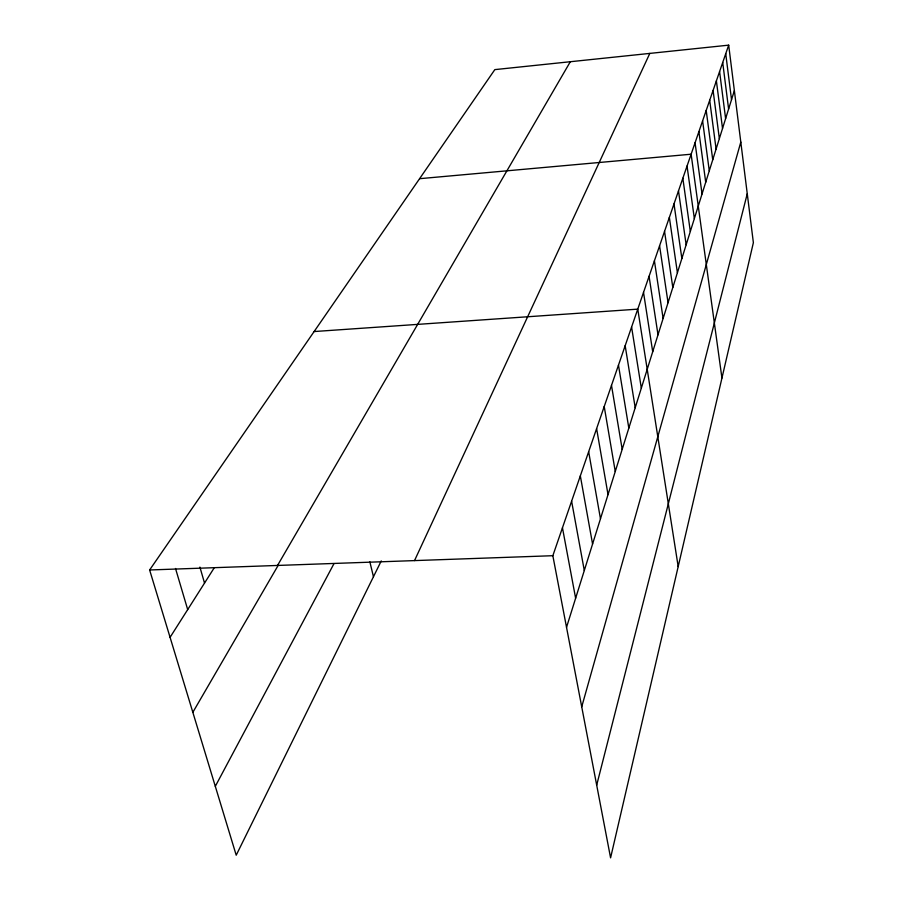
<?xml version="1.0" encoding="UTF-8"?>
<svg xmlns="http://www.w3.org/2000/svg" width="903" height="903" viewBox="0 0 903 903"><rect width="100%" height="100%" fill="white"/><g stroke="black" fill="none" stroke-linecap="round" stroke-linejoin="round"><path stroke-width="1.35" d="M596.691 785.159L747.255 193.75M581.724 706.846L740.799 142.076M566.531 627.314L734.365 90.616M728.687 45.15L753.373 242.659L610.586 857.85L552.839 555.706L728.687 45.15L494.833 69.621L149.627 569.974L236.214 855.197L381.258 560.91M414.522 560.605L649.821 53.401M215.309 786.332L334.008 563.596M192.847 712.32L278.508 564.793M277.537 565.447L570.324 61.72M170.08 637.326L214.045 568.1M419.59 178.692L691.122 154.221L721.937 378.064M314.12 331.548L637.766 309.142L678.187 566.599M149.627 569.974L552.839 555.706M175.509 568.472L187.689 609.593M199.902 567.095L204.529 583.09M369.869 561.88L373.458 576.735M562.456 527.792L575.629 598.226M571.61 501.221L584.297 570.493M580.336 475.892L592.571 544.035M588.654 451.714L600.472 518.774M596.612 428.62L608.024 494.607M604.22 406.531L615.259 471.49M611.5 385.389L622.19 449.333M618.476 365.128L628.827 428.101M625.169 345.702L635.204 407.716M631.592 327.055L641.322 388.132M643.523 292.414L652.711 351.741M649.065 276.307L658.005 334.787M654.415 260.786L663.118 318.454M659.574 245.808L668.051 302.686M664.552 231.349L672.803 287.459M669.36 217.397L677.408 272.751M673.999 203.909L681.855 258.529M678.492 190.872L686.156 244.769M682.837 178.252L690.321 231.45M687.048 166.039L694.351 218.56M695.062 142.764L702.049 193.964M698.888 131.657L705.717 182.225M702.602 120.889L709.284 170.836M709.69 100.289L716.09 149.04M706.202 110.437L712.738 159.775M713.088 90.435L719.352 138.61M719.589 71.563L725.606 118.609M716.384 80.864L722.524 128.463M725.73 53.717L731.52 99.691M722.705 62.51L728.608 109.026"/></g></svg>
